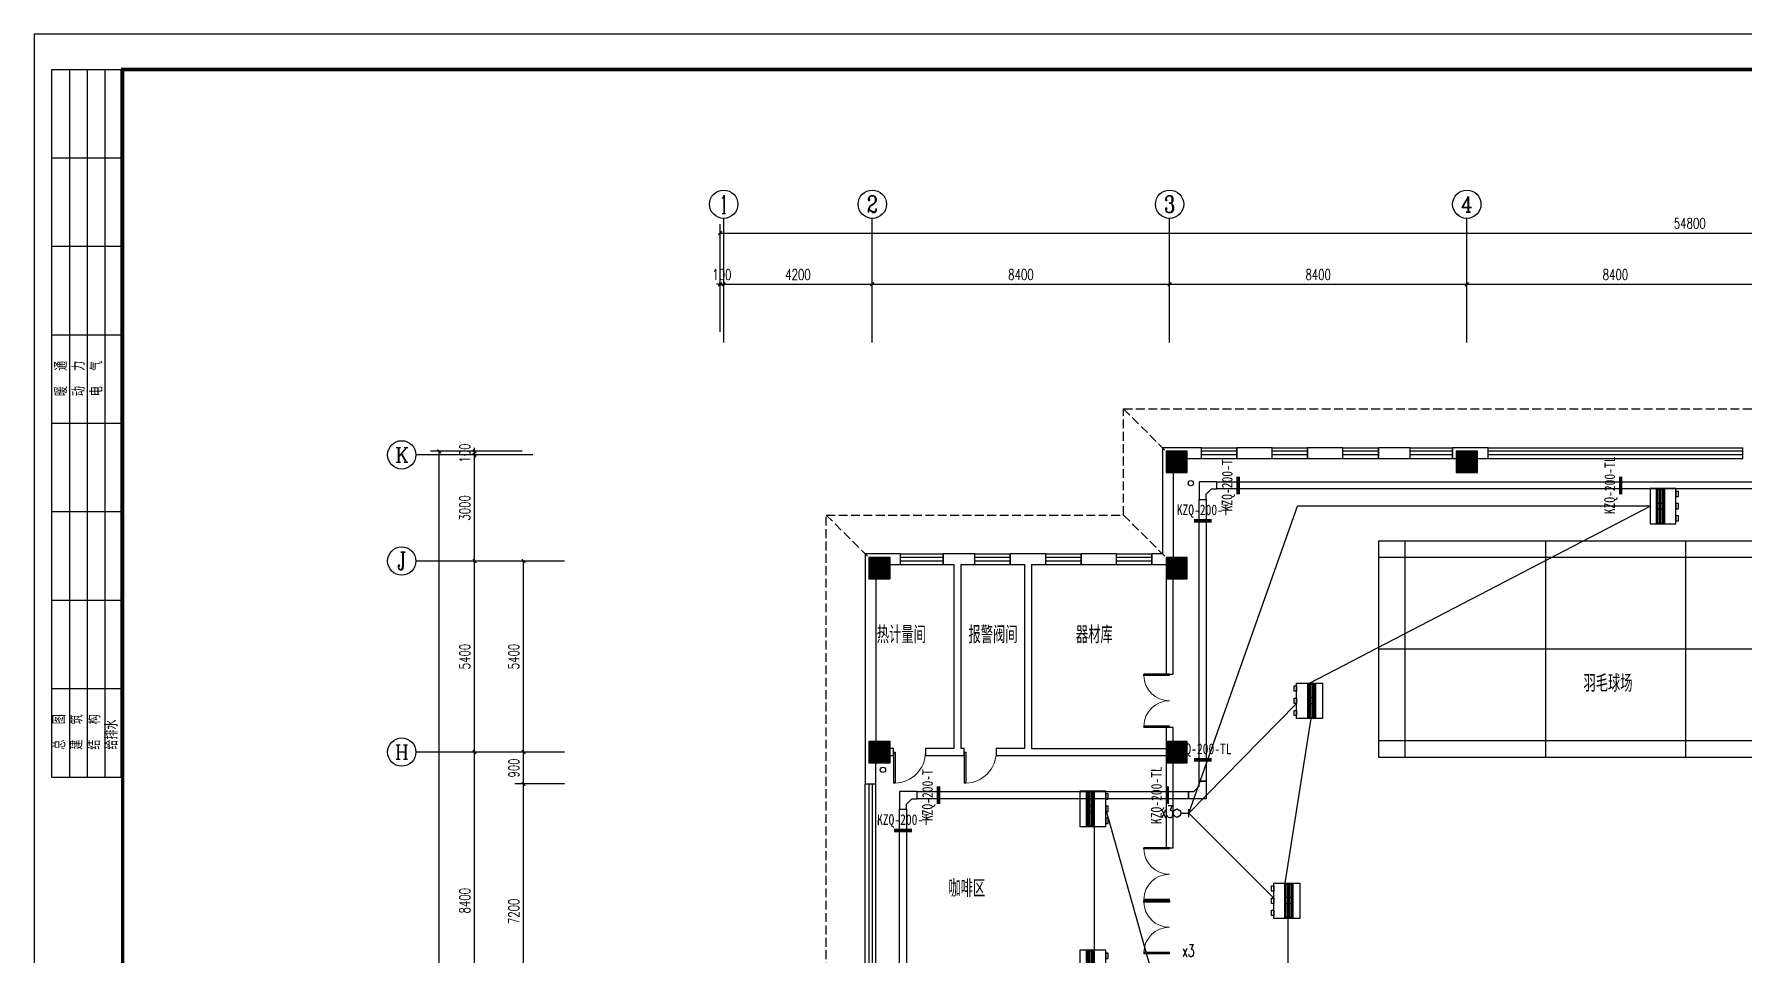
# Model space of a CAD drawing. Extents: x 1834097 to 1952997, y -130665 to -46565.
# Drawn here: x 1834097 to 1882381, y -72551 to -46565 of the extents above; entities that cross this region are included whole.
import ezdxf
from ezdxf.enums import TextEntityAlignment as Align

# ---------------------------------------------------------------- set-up
doc = ezdxf.new("R2010")
doc.units = 0
doc.header["$LTSCALE"] = 1000
doc.header["$MEASUREMENT"] = 0
doc.linetypes.add('__DASH', pattern=[0.35, 0.25, -0.1])
for name, color, linetype in [('0-底图', 7, 'Continuous'), ('A-Roof-Drng', 8, 'Continuous'), ('AXIS', 3, 'Continuous'), ('AXIS_TEXT', 7, 'Continuous'), ('BTTK', 7, 'Continuous'), ('CABLETRAY', 4, 'Continuous'), ('COLUMN', 2, 'Continuous'), ('DOOR_FIRE', 4, 'Continuous'), ('e-标注', 7, 'Continuous'), ('EQUIP-照明', 3, 'Continuous'), ('PUB_DIM', 3, 'Continuous'), ('PUB_HATCH', 8, 'Continuous'), ('PUB_TEXT', 7, 'Continuous'), ('PUB_TITLE', 4, 'Continuous'), ('TEL_TEXT', 7, 'Continuous'), ('VRV-EQUIP', 7, 'Continuous'), ('WALL', 2, 'Continuous'), ('WINDOW', 4, 'Continuous'), ('WIRE-照明', 6, 'Continuous'), ('体育场地', 136, 'Continuous'), ('抗震支吊架', 2, 'Continuous'), ('散水', 151, '__DASH'), ('面积线', 3, 'Continuous')]:
    doc.layers.add(name, color=color, linetype=linetype)
doc.styles.add('_TCH_AXIS', font='COMPLEX', dxfattribs={"bigfont": 'GBCBIG'})
doc.styles.add('_TCH_DIM_T3', font='SIMPLEX', dxfattribs={"width": 0.705882, "bigfont": 'GBCBIG'})
doc.styles.add('_TEL_DIM', font='simplex.shx', dxfattribs={"width": 0.8, "height": 3.5, "bigfont": 'gbcbig.shx'})
doc.styles.add('COMPLEX', font='COMPLEX')
doc.styles.add('HZ(TK)', font='simplex.shx', dxfattribs={"width": 0.9, "bigfont": 'gbcbig.shx'})
doc.styles.add('kzcad', font='', dxfattribs={"width": 0.8})
doc.styles.get("Standard").update_dxf_attribs({"font": 'GBENOR', "bigfont": 'GBCBIG'})
doc.styles.get('kzcad').set_extended_font_data('SimSun')
doc.dimstyles.new('_TCH_ARCH&&100', dxfattribs={"dimtxt": 297.5, "dimasz": 100, "dimexe": 250, "dimexo": 300, "dimgap": 126.25, "dimtad": 1, "dimdec": 0, "dimzin": 0, "dimdsep": 46, "dimtxsty": '_TCH_DIM_T3', "dimblk": 'ARCHTICK', "dimcen": 0.09, "dimclrt": 7, "dimazin": 2, "dimtfac": 1, "dimtdec": 0, "dimtix": 1, "dimtmove": 2, "dimatfit": 3, "dimfxl": 100, "dimtolj": 1, "dimtzin": 0, "dimarcsym": 0})

# ---------------------------------------------------------------- blocks, each defined once
blk = doc.blocks.new('vhtemplate_2020年新竖式图框_A0')
at = {"layer": 'PUB_TITLE'}
for p, q in [((5, 631), (5, 831)), ((5, 831), (25, 831)), ((10, 831), (10, 631)), ((15, 831), (15, 631)), ((20, 831), (20, 631)), ((24.5, 831), (24.5, 631)), ((25, 831), (25, 631)), ((25, 806), (5, 806)), ((25, 781), (5, 781)), ((25, 756), (5, 756)), ((25, 731), (5, 731)), ((25, 706), (5, 706)), ((25, 681), (5, 681)), ((25, 656), (5, 656)), ((25, 631), (5, 631))]:
    blk.add_line(p, q, dxfattribs=at)
at = {"layer": 'PUB_TITLE', "color": 7}
blk.add_lwpolyline([(0, 0), (1189, 0), (1189, 841), (0, 841)], close=True, dxfattribs=at)
at = {"layer": 'PUB_TITLE', "const_width": 1}
blk.add_lwpolyline([(25, 10), (1179, 10), (1179, 831), (25, 831)], close=True, dxfattribs=at)
at = {"layer": 'BTTK', "color": 4, "style": 'HZ(TK)', "width": 0.9}
for tag, p in [('合作单位', (1144, 743.5)), ('建设单位', (1144, 209.5)), ('工程名称', (1144, 176.5)), ('子项名称', (1154, 160)), ('图纸名称', (1144, 141))]:
    blk.add_attdef(tag, text='', height=3.5, dxfattribs=at).set_placement(p, align=Align.MIDDLE_CENTER)
for tag, p in [('注册证书号', (1156.5, 309.01)), ('注册印章号', (1156.5, 301.01)), ('设计号', (1154, 193)), ('图别', (1137.75, 34)), ('图号', (1170.25, 34)), ('版本号', (1137.75, 26)), ('日期', (1170.25, 26))]:
    blk.add_attdef(tag, text='', height=3.5, dxfattribs=at).set_placement(p, align=Align.MIDDLE)
at = {"layer": 'PUB_TITLE', "style": 'HZ(TK)', "width": 0.9}
for s, p in [('暖  通', (9.32, 738.72)), ('动  力', (14.32, 738.72)), ('电  气', (19.32, 738.72)), ('总  图', (8.82, 638.84)), ('建  筑', (13.7, 638.84)), ('结  构', (18.7, 638.84)), ('给排水', (23.57, 638.84))]:
    blk.add_text(s, height=3.5, rotation=90, dxfattribs=at).set_placement(p)
blk = doc.blocks.new('HSDZHSHYAEJ')
at = {"layer": '体育场地'}
for p, q in [((9318746, 5289125), (9318746, 5275725)), ((9321336, 5289125), (9321336, 5275725)), ((9323926, 5289125), (9323926, 5275725)), ((9324386, 5288375), (9318286, 5288375)), ((9324386, 5284405), (9318286, 5284405)), ((9324386, 5280445), (9318286, 5280445)), ((9324386, 5276475), (9318286, 5276475))]:
    blk.add_line(p, q, dxfattribs=at)
blk.add_lwpolyline([(9318286, 5275725), (9318286, 5289125), (9324386, 5289125), (9324386, 5275725)], close=True, dxfattribs=at)
blk = doc.blocks.new('_ArchTick')
at = {"color": 0, "linetype": 'ByBlock', "const_width": 0.4}
blk.add_lwpolyline([(-0.5, -0.5), (0.5, 0.5)], dxfattribs=at)
blk = doc.blocks.new('*D268')
at = {"layer": 'Defpoints', "color": 0, "transparency": 16777216}
for p in [(1449986, -2971), (1451439, -2971), (1451439, -8371)]:
    blk.add_point(p, dxfattribs=at)
at = {"layer": 'PUB_DIM', "color": 0, "lineweight": -2, "transparency": 16777216}
for p, q in [((1451139, -2971), (1449736, -2971)), ((1449986, -8371), (1449986, -2971)), ((1451139, -8371), (1449736, -8371))]:
    blk.add_line(p, q, dxfattribs=at)
at = {"layer": 'PUB_DIM', "color": 0, "lineweight": -2, "transparency": 16777216, "xscale": 100, "yscale": 100, "zscale": 100}
for p, rotation in [((1449986, -2971), 90), ((1449986, -8371), 270)]:
    blk.add_blockref('_ArchTick', p, dxfattribs=dict(at, rotation=rotation))
at = {"layer": 'PUB_DIM', "color": 7, "transparency": 16777216, "insert": (1449711, -5671), "char_height": 297.5, "attachment_point": 5, "rotation": 90, "style": '_TCH_DIM_T3'}
blk.add_mtext('\\A1;5400', dxfattribs=at)
blk = doc.blocks.new('*D269')
at = {"layer": 'Defpoints', "color": 0, "transparency": 16777216}
for p in [(1449986, -8371), (1451439, -8371), (1451439, -9271)]:
    blk.add_point(p, dxfattribs=at)
at = {"layer": 'PUB_DIM', "color": 0, "lineweight": -2, "transparency": 16777216}
for p, q in [((1451139, -8371), (1449736, -8371)), ((1449986, -9271), (1449986, -8371)), ((1451139, -9271), (1449736, -9271))]:
    blk.add_line(p, q, dxfattribs=at)
at = {"layer": 'PUB_DIM', "color": 0, "lineweight": -2, "transparency": 16777216, "xscale": 100, "yscale": 100, "zscale": 100}
for p, rotation in [((1449986, -8371), 90), ((1449986, -9271), 270)]:
    blk.add_blockref('_ArchTick', p, dxfattribs=dict(at, rotation=rotation))
at = {"layer": 'PUB_DIM', "color": 7, "transparency": 16777216, "insert": (1449711, -8821), "char_height": 297.5, "attachment_point": 5, "rotation": 90, "style": '_TCH_DIM_T3'}
blk.add_mtext('\\A1;900', dxfattribs=at)
blk = doc.blocks.new('*D270')
at = {"layer": 'Defpoints', "color": 0, "transparency": 16777216}
for p in [(1449986, -9271), (1451439, -9271), (1451439, -16471)]:
    blk.add_point(p, dxfattribs=at)
at = {"layer": 'PUB_DIM', "color": 0, "lineweight": -2, "transparency": 16777216}
for p, q in [((1451139, -9271), (1449736, -9271)), ((1449986, -16471), (1449986, -9271)), ((1451139, -16471), (1449736, -16471))]:
    blk.add_line(p, q, dxfattribs=at)
at = {"layer": 'PUB_DIM', "color": 0, "lineweight": -2, "transparency": 16777216, "xscale": 100, "yscale": 100, "zscale": 100}
for p, rotation in [((1449986, -9271), 90), ((1449986, -16471), 270)]:
    blk.add_blockref('_ArchTick', p, dxfattribs=dict(at, rotation=rotation))
at = {"layer": 'PUB_DIM', "color": 7, "transparency": 16777216, "insert": (1449711, -12871), "char_height": 297.5, "attachment_point": 5, "rotation": 90, "style": '_TCH_DIM_T3'}
blk.add_mtext('\\A1;7200', dxfattribs=at)
blk = doc.blocks.new('*D286')
at = {"layer": 'Defpoints', "color": 0, "transparency": 16777216}
for p in [(1447601, 129), (1450245, 129), (1450245, -58871)]:
    blk.add_point(p, dxfattribs=at)
at = {"layer": 'PUB_DIM', "color": 0, "lineweight": -2, "transparency": 16777216}
for p, q in [((1449945, 129), (1447351, 129)), ((1447601, -58871), (1447601, 129)), ((1449945, -58871), (1447351, -58871))]:
    blk.add_line(p, q, dxfattribs=at)
at = {"layer": 'PUB_DIM', "color": 0, "lineweight": -2, "transparency": 16777216, "xscale": 100, "yscale": 100, "zscale": 100}
for p, rotation in [((1447601, 129), 90), ((1447601, -58871), 270)]:
    blk.add_blockref('_ArchTick', p, dxfattribs=dict(at, rotation=rotation))
at = {"layer": 'PUB_DIM', "color": 7, "transparency": 16777216, "insert": (1447326, -29371), "char_height": 297.5, "attachment_point": 5, "rotation": 90, "style": '_TCH_DIM_T3'}
blk.add_mtext('\\A1;59000', dxfattribs=at)
blk = doc.blocks.new('*D287')
at = {"layer": 'Defpoints', "color": 0, "transparency": 16777216}
for p in [(1510340, 6297), (1455540, 4102), (1510340, 4102)]:
    blk.add_point(p, dxfattribs=at)
at = {"layer": 'PUB_DIM', "color": 0, "lineweight": -2, "transparency": 16777216}
for p, q in [((1455540, 4402), (1455540, 6547)), ((1455540, 6297), (1510340, 6297)), ((1510340, 4402), (1510340, 6547))]:
    blk.add_line(p, q, dxfattribs=at)
at = {"layer": 'PUB_DIM', "color": 0, "lineweight": -2, "transparency": 16777216, "xscale": 100, "yscale": 100, "zscale": 100, "rotation": 180}
blk.add_blockref('_ArchTick', (1455540, 6297), dxfattribs=at)
at = {"layer": 'PUB_DIM', "color": 0, "lineweight": -2, "transparency": 16777216, "xscale": 100, "yscale": 100, "zscale": 100}
blk.add_blockref('_ArchTick', (1510340, 6297), dxfattribs=at)
at = {"layer": 'PUB_DIM', "color": 7, "transparency": 16777216, "insert": (1482940, 6572), "char_height": 297.5, "attachment_point": 5, "style": '_TCH_DIM_T3'}
blk.add_mtext('\\A1;54800', dxfattribs=at)
blk = doc.blocks.new('*D300')
at = {"layer": 'Defpoints', "color": 0, "transparency": 16777216}
for p in [(1455640, 4847), (1455540, 3202), (1455640, 3202)]:
    blk.add_point(p, dxfattribs=at)
at = {"layer": 'PUB_DIM', "color": 0, "lineweight": -2, "transparency": 16777216}
for p, q in [((1455540, 4847), (1455440, 4847)), ((1455540, 3502), (1455540, 5097)), ((1455540, 4847), (1455640, 4847)), ((1455640, 3502), (1455640, 5097)), ((1455640, 4847), (1455740, 4847))]:
    blk.add_line(p, q, dxfattribs=at)
at = {"layer": 'PUB_DIM', "color": 0, "lineweight": -2, "transparency": 16777216, "xscale": 100, "yscale": 100, "zscale": 100}
blk.add_blockref('_ArchTick', (1455540, 4847), dxfattribs=at)
at = {"layer": 'PUB_DIM', "color": 0, "lineweight": -2, "transparency": 16777216, "xscale": 100, "yscale": 100, "zscale": 100, "rotation": 180}
blk.add_blockref('_ArchTick', (1455640, 4847), dxfattribs=at)
at = {"layer": 'PUB_DIM', "color": 7, "transparency": 16777216, "insert": (1455590, 5122), "char_height": 297.5, "attachment_point": 5, "style": '_TCH_DIM_T3'}
blk.add_mtext('\\A1;100', dxfattribs=at)
blk = doc.blocks.new('*D301')
at = {"layer": 'Defpoints', "color": 0, "transparency": 16777216}
for p in [(1459840, 4847), (1455640, 3202), (1459840, 3202)]:
    blk.add_point(p, dxfattribs=at)
at = {"layer": 'PUB_DIM', "color": 0, "lineweight": -2, "transparency": 16777216}
for p, q in [((1455640, 3502), (1455640, 5097)), ((1455640, 4847), (1459840, 4847)), ((1459840, 3502), (1459840, 5097))]:
    blk.add_line(p, q, dxfattribs=at)
at = {"layer": 'PUB_DIM', "color": 0, "lineweight": -2, "transparency": 16777216, "xscale": 100, "yscale": 100, "zscale": 100, "rotation": 180}
blk.add_blockref('_ArchTick', (1455640, 4847), dxfattribs=at)
at = {"layer": 'PUB_DIM', "color": 0, "lineweight": -2, "transparency": 16777216, "xscale": 100, "yscale": 100, "zscale": 100}
blk.add_blockref('_ArchTick', (1459840, 4847), dxfattribs=at)
at = {"layer": 'PUB_DIM', "color": 7, "transparency": 16777216, "insert": (1457740, 5122), "char_height": 297.5, "attachment_point": 5, "style": '_TCH_DIM_T3'}
blk.add_mtext('\\A1;4200', dxfattribs=at)
blk = doc.blocks.new('*D302')
at = {"layer": 'Defpoints', "color": 0, "transparency": 16777216}
for p in [(1468240, 4847), (1459840, 3202), (1468240, 3202)]:
    blk.add_point(p, dxfattribs=at)
at = {"layer": 'PUB_DIM', "color": 0, "lineweight": -2, "transparency": 16777216}
for p, q in [((1459840, 3502), (1459840, 5097)), ((1459840, 4847), (1468240, 4847)), ((1468240, 3502), (1468240, 5097))]:
    blk.add_line(p, q, dxfattribs=at)
at = {"layer": 'PUB_DIM', "color": 0, "lineweight": -2, "transparency": 16777216, "xscale": 100, "yscale": 100, "zscale": 100, "rotation": 180}
blk.add_blockref('_ArchTick', (1459840, 4847), dxfattribs=at)
at = {"layer": 'PUB_DIM', "color": 0, "lineweight": -2, "transparency": 16777216, "xscale": 100, "yscale": 100, "zscale": 100}
blk.add_blockref('_ArchTick', (1468240, 4847), dxfattribs=at)
at = {"layer": 'PUB_DIM', "color": 7, "transparency": 16777216, "insert": (1464040, 5122), "char_height": 297.5, "attachment_point": 5, "style": '_TCH_DIM_T3'}
blk.add_mtext('\\A1;8400', dxfattribs=at)
blk = doc.blocks.new('*D303')
at = {"layer": 'Defpoints', "color": 0, "transparency": 16777216}
for p in [(1476640, 4847), (1468240, 3202), (1476640, 3202)]:
    blk.add_point(p, dxfattribs=at)
at = {"layer": 'PUB_DIM', "color": 0, "lineweight": -2, "transparency": 16777216}
for p, q in [((1468240, 3502), (1468240, 5097)), ((1468240, 4847), (1476640, 4847)), ((1476640, 3502), (1476640, 5097))]:
    blk.add_line(p, q, dxfattribs=at)
at = {"layer": 'PUB_DIM', "color": 0, "lineweight": -2, "transparency": 16777216, "xscale": 100, "yscale": 100, "zscale": 100, "rotation": 180}
blk.add_blockref('_ArchTick', (1468240, 4847), dxfattribs=at)
at = {"layer": 'PUB_DIM', "color": 0, "lineweight": -2, "transparency": 16777216, "xscale": 100, "yscale": 100, "zscale": 100}
blk.add_blockref('_ArchTick', (1476640, 4847), dxfattribs=at)
at = {"layer": 'PUB_DIM', "color": 7, "transparency": 16777216, "insert": (1472440, 5122), "char_height": 297.5, "attachment_point": 5, "style": '_TCH_DIM_T3'}
blk.add_mtext('\\A1;8400', dxfattribs=at)
blk = doc.blocks.new('*D304')
at = {"layer": 'Defpoints', "color": 0, "transparency": 16777216}
for p in [(1485040, 4847), (1476640, 3202), (1485040, 3202)]:
    blk.add_point(p, dxfattribs=at)
at = {"layer": 'PUB_DIM', "color": 0, "lineweight": -2, "transparency": 16777216}
for p, q in [((1476640, 3502), (1476640, 5097)), ((1476640, 4847), (1485040, 4847)), ((1485040, 3502), (1485040, 5097))]:
    blk.add_line(p, q, dxfattribs=at)
at = {"layer": 'PUB_DIM', "color": 0, "lineweight": -2, "transparency": 16777216, "xscale": 100, "yscale": 100, "zscale": 100, "rotation": 180}
blk.add_blockref('_ArchTick', (1476640, 4847), dxfattribs=at)
at = {"layer": 'PUB_DIM', "color": 0, "lineweight": -2, "transparency": 16777216, "xscale": 100, "yscale": 100, "zscale": 100}
blk.add_blockref('_ArchTick', (1485040, 4847), dxfattribs=at)
at = {"layer": 'PUB_DIM', "color": 7, "transparency": 16777216, "insert": (1480840, 5122), "char_height": 297.5, "attachment_point": 5, "style": '_TCH_DIM_T3'}
blk.add_mtext('\\A1;8400', dxfattribs=at)
blk = doc.blocks.new('*D316')
at = {"layer": 'Defpoints', "color": 0, "transparency": 16777216}
for p in [(1448601, -8371), (1450245, -8371), (1450245, -16771)]:
    blk.add_point(p, dxfattribs=at)
at = {"layer": 'PUB_DIM', "color": 0, "lineweight": -2, "transparency": 16777216}
for p, q in [((1449945, -8371), (1448351, -8371)), ((1448601, -16771), (1448601, -8371)), ((1449945, -16771), (1448351, -16771))]:
    blk.add_line(p, q, dxfattribs=at)
at = {"layer": 'PUB_DIM', "color": 0, "lineweight": -2, "transparency": 16777216, "xscale": 100, "yscale": 100, "zscale": 100}
for p, rotation in [((1448601, -8371), 90), ((1448601, -16771), 270)]:
    blk.add_blockref('_ArchTick', p, dxfattribs=dict(at, rotation=rotation))
at = {"layer": 'PUB_DIM', "color": 7, "transparency": 16777216, "insert": (1448326, -12571), "char_height": 297.5, "attachment_point": 5, "rotation": 90, "style": '_TCH_DIM_T3'}
blk.add_mtext('\\A1;8400', dxfattribs=at)
blk = doc.blocks.new('*D317')
at = {"layer": 'Defpoints', "color": 0, "transparency": 16777216}
for p in [(1448601, -2971), (1450245, -2971), (1450245, -8371)]:
    blk.add_point(p, dxfattribs=at)
at = {"layer": 'PUB_DIM', "color": 0, "lineweight": -2, "transparency": 16777216}
for p, q in [((1449945, -2971), (1448351, -2971)), ((1448601, -8371), (1448601, -2971)), ((1449945, -8371), (1448351, -8371))]:
    blk.add_line(p, q, dxfattribs=at)
at = {"layer": 'PUB_DIM', "color": 0, "lineweight": -2, "transparency": 16777216, "xscale": 100, "yscale": 100, "zscale": 100}
for p, rotation in [((1448601, -2971), 90), ((1448601, -8371), 270)]:
    blk.add_blockref('_ArchTick', p, dxfattribs=dict(at, rotation=rotation))
at = {"layer": 'PUB_DIM', "color": 7, "transparency": 16777216, "insert": (1448326, -5671), "char_height": 297.5, "attachment_point": 5, "rotation": 90, "style": '_TCH_DIM_T3'}
blk.add_mtext('\\A1;5400', dxfattribs=at)
blk = doc.blocks.new('*D318')
at = {"layer": 'Defpoints', "color": 0, "transparency": 16777216}
for p in [(1448601, 29), (1450245, 29), (1450245, -2971)]:
    blk.add_point(p, dxfattribs=at)
at = {"layer": 'PUB_DIM', "color": 0, "lineweight": -2, "transparency": 16777216}
for p, q in [((1449945, 29), (1448351, 29)), ((1448601, -2971), (1448601, 29)), ((1449945, -2971), (1448351, -2971))]:
    blk.add_line(p, q, dxfattribs=at)
at = {"layer": 'PUB_DIM', "color": 0, "lineweight": -2, "transparency": 16777216, "xscale": 100, "yscale": 100, "zscale": 100}
for p, rotation in [((1448601, 29), 90), ((1448601, -2971), 270)]:
    blk.add_blockref('_ArchTick', p, dxfattribs=dict(at, rotation=rotation))
at = {"layer": 'PUB_DIM', "color": 7, "transparency": 16777216, "insert": (1448326, -1471), "char_height": 297.5, "attachment_point": 5, "rotation": 90, "style": '_TCH_DIM_T3'}
blk.add_mtext('\\A1;3000', dxfattribs=at)
blk = doc.blocks.new('*D319')
at = {"layer": 'Defpoints', "color": 0, "transparency": 16777216}
for p in [(1448601, 129), (1450245, 129), (1450245, 29)]:
    blk.add_point(p, dxfattribs=at)
at = {"layer": 'PUB_DIM', "color": 0, "lineweight": -2, "transparency": 16777216}
for p, q in [((1449945, 129), (1448351, 129)), ((1449945, 29), (1448351, 29)), ((1448601, 129), (1448601, 229)), ((1448601, 29), (1448601, 129)), ((1448601, 29), (1448601, -71))]:
    blk.add_line(p, q, dxfattribs=at)
at = {"layer": 'PUB_DIM', "color": 0, "lineweight": -2, "transparency": 16777216, "xscale": 100, "yscale": 100, "zscale": 100}
for p, rotation in [((1448601, 129), 270), ((1448601, 29), 90)]:
    blk.add_blockref('_ArchTick', p, dxfattribs=dict(at, rotation=rotation))
at = {"layer": 'PUB_DIM', "color": 7, "transparency": 16777216, "insert": (1448326, 79), "char_height": 297.5, "attachment_point": 5, "rotation": 90, "style": '_TCH_DIM_T3'}
blk.add_mtext('\\A1;100', dxfattribs=at)
blk = doc.blocks.new('$TCHSYS$WIN2D')
for p, q in [((-0.5, 0.5), (0.5, 0.5)), ((-0.5, 0.5), (-0.5, -0.5)), ((0.5, 0.5), (0.5, -0.5)), ((0.5, 0.1667), (-0.5, 0.1667)), ((0.5, -0.1667), (-0.5, -0.1667)), ((-0.5, -0.5), (0.5, -0.5))]:
    blk.add_line(p, q)
blk = doc.blocks.new('$DorLib2D$00000002')
for p, q in [((-0.5, 0), (-0.5, 0.4875)), ((-0.475, 0.4875), (-0.5, 0.4875)), ((-0.475, 0), (-0.475, 0.4875)), ((0.475, 0), (0.475, 0.4875)), ((0.475, 0.4875), (0.5, 0.4875)), ((0.5, 0), (0.5, 0.4875)), ((-0.5, 0), (-0.475, 0)), ((0.5, 0), (0.475, 0))]:
    blk.add_line(p, q)
at = {"lineweight": 13}
for centre, start, end in [((-0.4875, 0), 0, 88.53072), ((0.4875, 0), 91.46928, 180)]:
    blk.add_arc(centre, 0.4875, start, end, dxfattribs=at)
blk = doc.blocks.new('_FZH')
blk.add_lwpolyline([(-0.5, -0.5), (0.5, -0.5), (0.5, 0.5), (-0.5, 0.5)], close=True)
at = {"layer": 'PUB_HATCH'}
blk.add_solid([(-0.5, -0.5), (0.5, -0.5), (-0.5, 0.5), (0.5, 0.5)], dxfattribs=at)
blk = doc.blocks.new('_AXISO')
blk.add_circle((0, 0), 0.5)
at = {"layer": 'AXIS_TEXT', "style": 'COMPLEX', "width": 1.041667}
blk.add_attdef('A', text='', height=0.56, dxfattribs=at).set_placement((-0.25, -0.28), (0.25, -0.28), align=Align.FIT)
blk = doc.blocks.new('$DorLib2D$00000001')
for p, q in [((0.45, 0.975), (0.5, 0.975)), ((0.45, 0), (0.45, 0.975)), ((0.5, 0), (0.5, 0.975)), ((0.5, 0), (0.45, 0))]:
    blk.add_line(p, q)
at = {"lineweight": 13}
blk.add_arc((0.475, 0), 0.975, 91.4693, 180, dxfattribs=at)
blk = doc.blocks.new('$VRV_美的$00000018')
for p, q in [((-675, 437.5), (-675, -362.5)), ((675, 437.5), (-675, 437.5)), ((-675, 237.5), (675, 237.5)), ((-645, 202.5), (645, 202.5)), ((-645, 202.5), (-645, -17.5)), ((-645, 182.5), (645, 182.5)), ((-645, 137.5), (645, 137.5)), ((-645, 92.5), (645, 92.5)), ((-645, 47.5), (645, 47.5)), ((-645, 2.5), (645, 2.5)), ((-120, 182.5), (-120, -17.5)), ((120, 182.5), (120, -17.5)), ((645, -17.5), (645, 202.5)), ((675, -362.5), (675, 437.5)), ((-675, -362.5), (675, -362.5)), ((-645, -17.5), (645, -17.5)), ((-565, -362.5), (-565, -437.5)), ((-365, -362.5), (-565, -362.5)), ((-565, -437.5), (-365, -437.5)), ((-365, -437.5), (-365, -362.5)), ((-100, -362.5), (-100, -437.5)), ((100, -362.5), (-100, -362.5)), ((-100, -437.5), (100, -437.5)), ((100, -437.5), (100, -362.5)), ((365, -362.5), (365, -437.5)), ((565, -362.5), (365, -362.5)), ((365, -437.5), (565, -437.5)), ((565, -437.5), (565, -362.5))]:
    blk.add_line(p, q)
blk = doc.blocks.new('$equip$00002672')
for p, q in [((0.222, 0.889), (-0.222, 0.889)), ((0, 0.444), (0, 0.889))]:
    blk.add_line(p, q)
blk.add_circle((0, 0.222), 0.222)
for p in [(-0.222, 0.222), (0, 0.889), (0, 0), (0.222, 0.222)]:
    blk.add_point(p)
at = {"color": 7, "style": '_TEL_DIM', "flags": 1}
for tag in ['A', 'REMARK']:
    blk.add_attdef(tag, text='', height=0.00002, dxfattribs=at).set_placement((0, 0), align=Align.MIDDLE_CENTER)
blk = doc.blocks.new('sdgsg')
at = {"layer": 'A-Roof-Drng'}
for centre in [(1468840.5, -771.4), (1460140.5, -8871.4)]:
    blk.add_circle(centre, 75, dxfattribs=at)
at = {"layer": 'AXIS'}
for p, q in [((1455640.5, 3201.8), (1455640.5, 6710.2)), ((1459840.5, 3201.8), (1459840.5, 6710.2)), ((1468240.5, 3201.8), (1468240.5, 6710.2)), ((1476640.5, 3201.8), (1476640.5, 6710.2)), ((1450245.5, 28.6), (1446942.9, 28.6)), ((1450245.5, -2971.4), (1446942.9, -2971.4)), ((1450245.5, -8371.4), (1446942.9, -8371.4))]:
    blk.add_line(p, q, dxfattribs=at)
at = {"layer": 'WALL'}
for p, q in [((1468040.5, 228.6), (1468040.5, -2771.4)), ((1469140.5, 228.6), (1468040.5, 228.6)), ((1469140.5, -71.4), (1469140.5, 228.6)), ((1471140.5, 228.6), (1470140.5, 228.6)), ((1470140.5, 228.6), (1470140.5, -71.4)), ((1471140.5, -71.4), (1471140.5, 228.6)), ((1473140.5, 228.6), (1472140.5, 228.6)), ((1472140.5, 228.6), (1472140.5, -71.4)), ((1473140.5, -71.4), (1473140.5, 228.6)), ((1475040.5, 228.6), (1474140.5, 228.6)), ((1474140.5, 228.6), (1474140.5, -71.4)), ((1475040.5, -71.4), (1475040.5, 228.6)), ((1476640.5, 228.6), (1476240.5, 228.6)), ((1476240.5, 228.6), (1476240.5, -71.4)), ((1477240.5, 228.6), (1476640.5, 228.6)), ((1477240.5, -71.4), (1477240.5, 228.6)), ((1468340.5, -471.4), (1468340.5, -2871.4)), ((1468740.5, -71.4), (1469140.5, -71.4)), ((1470140.5, -71.4), (1471140.5, -71.4)), ((1472140.5, -71.4), (1473140.5, -71.4)), ((1474140.5, -71.4), (1475040.5, -71.4)), ((1476240.5, -71.4), (1476340.5, -71.4)), ((1476940.5, -71.4), (1477240.5, -71.4)), ((1459640.5, -2771.4), (1459640.5, -8371.4)), ((1460640.5, -2771.4), (1459640.5, -2771.4)), ((1460640.5, -3071.4), (1460640.5, -2771.4)), ((1462240.5, -2771.4), (1461840.5, -2771.4)), ((1461840.5, -2771.4), (1461840.5, -3071.4)), ((1462740.5, -2771.4), (1462240.5, -2771.4)), ((1462740.5, -3071.4), (1462740.5, -2771.4)), ((1464240.5, -2771.4), (1463740.5, -2771.4)), ((1463740.5, -2771.4), (1463740.5, -3071.4)), ((1464740.5, -2771.4), (1464240.5, -2771.4)), ((1464740.5, -3071.4), (1464740.5, -2771.4)), ((1466740.5, -2771.4), (1465740.5, -2771.4)), ((1465740.5, -2771.4), (1465740.5, -3071.4)), ((1466740.5, -3071.4), (1466740.5, -2771.4)), ((1468040.5, -2771.4), (1467740.5, -2771.4)), ((1467740.5, -2771.4), (1467740.5, -3071.4)), ((1460340.5, -3071.4), (1460640.5, -3071.4)), ((1461840.5, -3071.4), (1462140.5, -3071.4)), ((1462140.5, -3071.4), (1462140.5, -8271.4)), ((1462340.5, -3071.4), (1462340.5, -8271.4)), ((1462340.5, -3071.4), (1462740.5, -3071.4)), ((1463740.5, -3071.4), (1464140.5, -3071.4)), ((1464140.5, -3071.4), (1464140.5, -8271.4)), ((1464340.5, -3071.4), (1464740.5, -3071.4)), ((1464340.5, -3071.4), (1464340.5, -8271.4)), ((1465740.5, -3071.4), (1466740.5, -3071.4)), ((1467740.5, -3071.4), (1468140.5, -3071.4)), ((1459940.5, -3471.4), (1459940.5, -8071.4)), ((1468140.5, -3471.4), (1468140.5, -6171.4)), ((1468340.5, -6171.4), (1468340.5, -3471.4)), ((1468140.5, -6171.4), (1468340.5, -6171.4)), ((1468340.5, -7671.4), (1468140.5, -7671.4)), ((1468140.5, -7671.4), (1468140.5, -8071.4)), ((1468340.5, -8071.4), (1468340.5, -7671.4)), ((1459640.5, -8371.4), (1459640.5, -9271.4)), ((1459940.5, -9271.4), (1459940.5, -8671.4)), ((1460440.5, -8271.4), (1460340.5, -8271.4)), ((1460340.5, -8471.4), (1460440.5, -8471.4)), ((1460440.5, -8471.4), (1460440.5, -8271.4)), ((1462140.5, -8271.4), (1461340.5, -8271.4)), ((1461340.5, -8271.4), (1461340.5, -8471.4)), ((1461340.5, -8471.4), (1462240.5, -8471.4)), ((1462240.5, -8471.4), (1462440.5, -8471.4)), ((1462440.5, -8271.4), (1462340.5, -8271.4)), ((1462440.5, -8471.4), (1462440.5, -8271.4)), ((1464140.5, -8271.4), (1463340.5, -8271.4)), ((1463340.5, -8271.4), (1463340.5, -8471.4)), ((1463340.5, -8471.4), (1464240.5, -8471.4)), ((1464240.5, -8471.4), (1468140.5, -8471.4)), ((1464340.5, -8271.4), (1468140.5, -8271.4)), ((1468140.5, -8671.4), (1468140.5, -11071.4)), ((1468340.5, -11071.4), (1468340.5, -8671.4)), ((1459640.5, -9271.4), (1459940.5, -9271.4)), ((1468140.5, -11071.4), (1468340.5, -11071.4))]:
    blk.add_line(p, q, dxfattribs=at)
at = {"layer": '散水'}
for p, q in [((1466940.5, 1328.6), (1468140.5, 128.6)), ((1458540.5, -1671.4), (1459740.5, -2871.4)), ((1466940.5, -1671.4), (1468140.5, -2871.4))]:
    blk.add_line(p, q, dxfattribs=at)
blk.add_lwpolyline([(1454340.5, -22021.4), (1454340.5, -15271.4), (1458540.5, -15271.4), (1458540.5, -1671.4), (1466940.5, -1671.4), (1466940.5, 1328.6), (1503140.5, 1328.6), (1503140.5, -1671.4), (1511540.5, -1671.4), (1511540.5, -2871.4)], dxfattribs=at)
at = {"layer": 'AXIS'}
ref = blk.add_blockref('_AXISO', (1455640.5, 7110.2), dxfattribs=dict(at, xscale=800, yscale=800, zscale=800))
ref.add_attrib('A', '1', dxfattribs={"layer": 'AXIS_TEXT', "height": 514.7, "style": '_TCH_AXIS'}).set_placement((1455530.2, 6852.8), (1455750.8, 6852.8), align=Align.FIT)
ref = blk.add_blockref('_AXISO', (1459840.5, 7110.2), dxfattribs=dict(at, xscale=800, yscale=800, zscale=800))
ref.add_attrib('A', '2', dxfattribs={"layer": 'AXIS_TEXT', "height": 465.9, "style": '_TCH_AXIS'}).set_placement((1459685.2, 6877.2), (1459995.8, 6877.2), align=Align.FIT)
ref = blk.add_blockref('_AXISO', (1468240.5, 7110.2), dxfattribs=dict(at, xscale=800, yscale=800, zscale=800))
ref.add_attrib('A', '3', dxfattribs={"layer": 'AXIS_TEXT', "height": 465.9, "style": '_TCH_AXIS'}).set_placement((1468085.2, 6877.2), (1468395.8, 6877.2), align=Align.FIT)
ref = blk.add_blockref('_AXISO', (1476640.5, 7110.2), dxfattribs=dict(at, xscale=800, yscale=800, zscale=800))
ref.add_attrib('A', '4', dxfattribs={"layer": 'AXIS_TEXT', "height": 445.4, "style": '_TCH_AXIS'}).set_placement((1476470.8, 6887.5), (1476810.2, 6887.5), align=Align.FIT)
ref = blk.add_blockref('_AXISO', (1446542.9, 28.6), dxfattribs=dict(at, xscale=800, yscale=800, zscale=800))
ref.add_attrib('A', 'K', dxfattribs={"layer": 'AXIS_TEXT', "height": 415.3, "style": '_TCH_AXIS'}).set_placement((1446355, -179), (1446730.8, -179), align=Align.FIT)
ref = blk.add_blockref('_AXISO', (1446542.9, -2971.4), dxfattribs=dict(at, xscale=800, yscale=800, zscale=800))
ref.add_attrib('A', 'J', dxfattribs={"layer": 'AXIS_TEXT', "height": 496.1, "style": '_TCH_AXIS'}).set_placement((1446413, -3219.4), (1446672.8, -3219.4), align=Align.FIT)
ref = blk.add_blockref('_AXISO', (1446542.9, -8371.4), dxfattribs=dict(at, xscale=800, yscale=800, zscale=800))
ref.add_attrib('A', 'H', dxfattribs={"layer": 'AXIS_TEXT', "height": 405.5, "style": '_TCH_AXIS'}).set_placement((1446349.8, -8574.1), (1446736, -8574.1), align=Align.FIT)
at = {"layer": 'COLUMN', "xscale": 600, "yscale": 600, "zscale": 600}
for p in [(1468440.5, -171.4), (1476640.5, -171.4), (1460040.5, -3171.4), (1468440.5, -3171.4), (1460040.5, -8371.4), (1468440.5, -8371.4)]:
    blk.add_blockref('_FZH', p, dxfattribs=at)
at = {"layer": 'DOOR_FIRE', "yscale": 1500, "zscale": 200, "rotation": 90}
for p, xscale in [((1468240.5, -6921.4), 1500), ((1468240.5, -11821.4), 1500), ((1468240.5, -13321.4), -1500)]:
    blk.add_blockref('$DorLib2D$00000002', p, dxfattribs=dict(at, xscale=xscale))
at = {"layer": 'WINDOW'}
for name, p, xscale, yscale, zscale, rotation in [('$TCHSYS$WIN2D', (1469640.5, 78.6), -1000, 300, -1000, 180), ('$TCHSYS$WIN2D', (1471640.5, 78.6), -1000, 300, -1000, 180), ('$TCHSYS$WIN2D', (1473640.5, 78.6), -1000, 300, -1000, 180), ('$TCHSYS$WIN2D', (1475640.5, 78.6), -1200, 300, -1200, 180), ('$TCHSYS$WIN2D', (1480840.5, 78.6), -7200, 300, -7200, 180), ('$TCHSYS$WIN2D', (1461240.5, -2921.4), -1200, 300, -1200, 180), ('$TCHSYS$WIN2D', (1463240.5, -2921.4), -1000, 300, -1000, 180), ('$TCHSYS$WIN2D', (1465240.5, -2921.4), -1000, 300, -1000, 180), ('$TCHSYS$WIN2D', (1467240.5, -2921.4), -1000, 300, -1000, 180), ('$DorLib2D$00000001', (1460890.5, -8371.4), 900, 900, -900, 180), ('$DorLib2D$00000001', (1462890.5, -8371.4), 900, 900, -900, 180), ('$TCHSYS$WIN2D', (1459790.5, -12871.4), 7200, 300, -7200, 90)]:
    blk.add_blockref(name, p, dxfattribs=dict(at, xscale=xscale, yscale=yscale, zscale=zscale, rotation=rotation))
at = {"layer": '面积线', "color": 0, "xscale": -1, "rotation": 270}
blk.add_blockref('HSDZHSHYAEJ', (-3801584.9, -9326800.1), dxfattribs=at)
at = {"layer": 'PUB_TEXT'}
for s, p in [('热计量间', (1459964.6, -5295.2)), ('报警阀间', (1462557.5, -5295.2)), ('器材库', (1465592.2, -5295.2)), ('羽毛球场', (1479935, -6667.6)), ('咖啡区', (1461988.4, -12462.9))]:
    blk.add_text(s, height=482.27, dxfattribs=at).set_placement(p)
at = {"layer": 'PUB_DIM'}
for p1, p2, distance, picture, middle in [((1455540.5, 4101.8), (1510340.5, 4101.8), 2194.7, '*D287', (1482940.5, 6571.5)), ((1455540.5, 3201.8), (1455640.5, 3201.8), 1644.7, '*D300', (1455590.5, 5121.5)), ((1455640.5, 3201.8), (1459840.5, 3201.8), 1644.7, '*D301', (1457740.5, 5121.5)), ((1459840.5, 3201.8), (1468240.5, 3201.8), 1644.7, '*D302', (1464040.5, 5121.5)), ((1468240.5, 3201.8), (1476640.5, 3201.8), 1644.7, '*D303', (1472440.5, 5121.5)), ((1476640.5, 3201.8), (1485040.5, 3201.8), 1644.7, '*D304', (1480840.5, 5121.5)), ((1450245.5, -58871.4), (1450245.5, 128.6), 2644.7, '*D286', (1447325.8, -29371.4)), ((1450245.5, 28.6), (1450245.5, 128.6), 1644.7, '*D319', (1448325.8, 78.6)), ((1450245.5, -2971.4), (1450245.5, 28.6), 1644.7, '*D318', (1448325.8, -1471.4)), ((1450245.5, -8371.4), (1450245.5, -2971.4), 1644.7, '*D317', (1448325.8, -5671.4)), ((1451439, -8371.4), (1451439, -2971.4), 1453, '*D268', (1449711.1, -5671.4)), ((1450245.5, -16771.4), (1450245.5, -8371.4), 1644.7, '*D316', (1448325.8, -12571.4)), ((1451439, -9271.4), (1451439, -8371.4), 1453, '*D269', (1449711.1, -8821.4)), ((1451439, -16471.4), (1451439, -9271.4), 1453, '*D270', (1449711.1, -12871.4))]:
    dim = blk.add_aligned_dim(p1=p1, p2=p2, distance=distance, dimstyle='_TCH_ARCH&&100', dxfattribs=at)
    dim.commit()
    dim.dimension.update_dxf_attribs({"geometry": picture, "text_midpoint": middle})

msp = doc.modelspace()

# ---------------------------------------------------------------- linework, layer by layer
at = {"layer": 'CABLETRAY'}
for p, q in [((1867518, -59215), (1867018, -59215)), ((1867018, -59215), (1867018, -59715)), ((1867518, -59415), (1867518, -59215)), ((1867518, -59215), (1890337, -59215)), ((1867518, -59415), (1867518, -59215)), ((1867018, -59715), (1867218, -59715)), ((1867018, -67668), (1867018, -59715)), ((1867018, -59715), (1867218, -59715)), ((1867218, -59565), (1867368, -59415)), ((1867218, -59715), (1867218, -59565)), ((1867218, -59715), (1867218, -67668)), ((1867368, -59415), (1867518, -59415)), ((1890337, -59415), (1867518, -59415)), ((1859049, -67968), (1858549, -67968)), ((1858549, -67968), (1858549, -68468)), ((1859049, -68168), (1859049, -67968)), ((1859049, -67968), (1866718, -67968)), ((1859049, -68168), (1859049, -67968)), ((1866718, -67968), (1866718, -68168)), ((1866718, -68168), (1866718, -67968)), ((1866718, -67968), (1866868, -67968)), ((1866868, -67968), (1867018, -67818)), ((1867218, -67668), (1867018, -67668)), ((1867018, -67818), (1867018, -67668)), ((1867018, -67668), (1867218, -67668)), ((1867218, -67668), (1867218, -68168)), ((1858549, -68468), (1858749, -68468)), ((1858549, -107931), (1858549, -68468)), ((1858549, -68468), (1858749, -68468)), ((1858749, -68318), (1858899, -68168)), ((1858749, -68468), (1858749, -68318)), ((1858749, -68468), (1858749, -107931)), ((1858899, -68168), (1859049, -68168)), ((1866718, -68168), (1859049, -68168)), ((1867218, -68168), (1866718, -68168))]:
    msp.add_line(p, q, dxfattribs=at)
at = {"layer": 'WIRE-照明'}
for p, q in [((1866725, -68576), (1869794, -59901, 2500)), ((1879760, -59901, 2500), (1869794, -59901, 2500)), ((1870136, -64901, 2500), (1879760, -59901, 2500)), ((1866725, -68576), (1869770, -65475, 2500)), ((1869445, -70551, 2500), (1870183, -65901, 2500)), ((1865637, -72910), (1864378, -68451, 2500)), ((1864063, -72451, 2500), (1864063, -68951, 2500)), ((1869126, -70977, 2500), (1866725, -68576)), ((1869532, -76151, 2500), (1869532, -71551, 2500))]:
    msp.add_line(p, q, dxfattribs=at)
at = {"layer": '抗震支吊架', "color": 2, "const_width": 100}
for points in [[(1868118, -59565), (1868118, -59065)], [(1878928, -59565), (1878928, -59065)], [(1866868, -60315), (1867368, -60315)], [(1866868, -67068), (1867368, -67068)], [(1859649, -68318), (1859649, -67818)], [(1866118, -68318), (1866118, -67818)], [(1858399, -69068), (1858899, -69068)]]:
    msp.add_lwpolyline(points, dxfattribs=at)

# ---------------------------------------------------------------- block references
at = {"layer": '0-底图'}
msp.add_blockref('sdgsg', (397941, -58480), dxfattribs=at)
at = {"layer": 'e-标注', "xscale": 100, "yscale": 100, "zscale": 100}
msp.add_blockref('vhtemplate_2020年新竖式图框_A0', (1834097, -130665), dxfattribs=at)
at = {"layer": 'EQUIP-照明', "xscale": 500, "yscale": 500, "zscale": 500, "rotation": 270}
msp.add_blockref('$equip$00002672', (1866281, -68576), dxfattribs=at)
at = {"layer": 'VRV-EQUIP', "yscale": -0.9142857142857143}
for p, xscale, rotation in [((1880160, -59901, 2500), -0.7407407407407407, 269.9999481569563), ((1870102, -65401, 2500), 0.7407407407407407, 90.00005184304362), ((1864047, -68451, 2500), -0.7407407407407407, 269.9999481559969), ((1869458, -71051, 2500), 0.7407407407407407, 90.00005184304366), ((1864047, -72951, 2500), -0.7407407407407407, 269.9999481559969)]:
    msp.add_blockref('$VRV_美的$00000018', p, dxfattribs=dict(at, xscale=xscale, rotation=rotation))

# ---------------------------------------------------------------- texts
at = {"layer": 'TEL_TEXT', "style": '_TEL_DIM', "width": 0.64}
for p in [(1865935, -68712), (1866533, -72636)]:
    msp.add_text('x3', height=350, dxfattribs=at).set_placement(p)
at = {"layer": '抗震支吊架', "color": 2, "style": 'kzcad', "width": 0.8}
for s, rotation, p in [('KZQ-200-T', 89.8854, (1867958, -59315)), ('KZQ-200-TL', 89.8854, (1878768, -59315)), ('KZQ-200-T', 359.8854, (1867118, -60155)), ('KZQ-200-TL', 359.8854, (1867118, -66908)), ('KZQ-200-T', 89.8854, (1859489, -68068)), ('KZQ-200-TL', 89.8854, (1865958, -68068)), ('KZQ-200-T', 359.8854, (1858649, -68908))]:
    msp.add_text(s, height=300, rotation=rotation, dxfattribs=at).set_placement(p, align=Align.CENTER)

doc.saveas('drawing.dxf')
